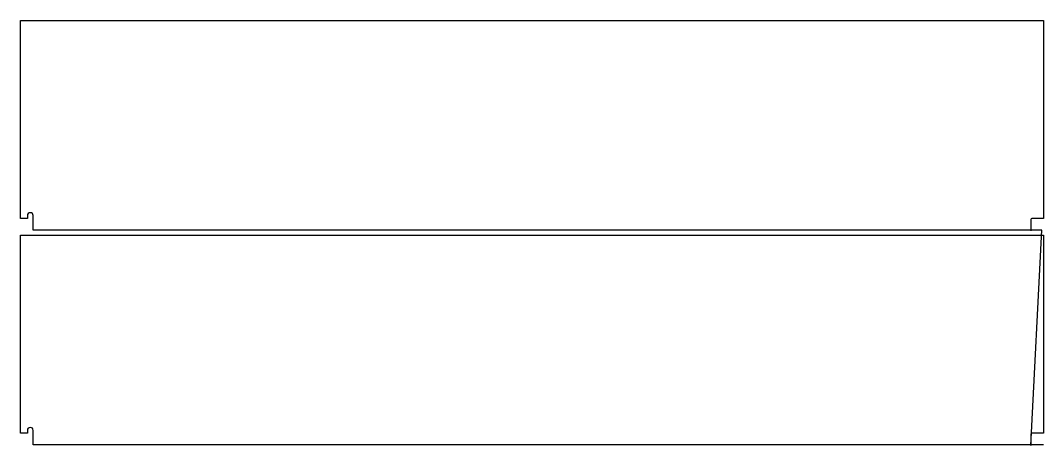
# Model space of a CAD drawing. Header units: metres. Extents: x 8 to 4431, y 5 to 1840.
import ezdxf

# ---------------------------------------------------------------- set-up
doc = ezdxf.new("R2010")
doc.units = ezdxf.units.M

msp = doc.modelspace()

# ---------------------------------------------------------------- linework, layer by layer
at = {"layer": 'TOOL_0'}
for p, q in [((7.999, 985.428), (7.999, 1840.428)), ((7.999, 1840.428), (4430.999, 1840.428)), ((4430.999, 1840.428), (4430.999, 985.428)), ((37.999, 985.428), (7.999, 985.428)), ((37.999, 997.928), (37.999, 985.428)), ((62.999, 935.428), (62.999, 997.928)), ((4375.999, 980.428), (4375.999, 935.428)), ((4430.999, 985.428), (4380.999, 985.428)), ((4375.999, 935.428), (62.999, 935.428)), ((4375.77, 5.043), (4423.599, 935.481)), ((4375.999, 935.428), (4375.998, 931.875)), ((4423.599, 935.481), (4375.999, 935.428)), ((8, 58.001), (8, 913.001)), ((8, 913.001), (4431, 913.001)), ((4431, 913.001), (4431, 58.001)), ((38, 58.001), (8, 58.001)), ((38, 70.501), (38, 58.001)), ((63, 8.001), (63, 70.501)), ((4376, 53.001), (4376, 8.001)), ((4431, 58.001), (4381, 58.001)), ((4376, 8.001), (63, 8.001)), ((4376, 8.001), (4375.77, 5.043)), ((4430.8, 8.451), (4376, 8.001))]:
    msp.add_line(p, q, dxfattribs=at)
for centre, radius, start in [((50.499, 997.928), 12.5, 0), ((4380.999, 980.428), 5, 90), ((50.5, 70.501), 12.5, 0), ((4381, 53.001), 5, 90)]:
    msp.add_arc(centre, radius, start, 180, dxfattribs=at)

doc.saveas('drawing.dxf')
